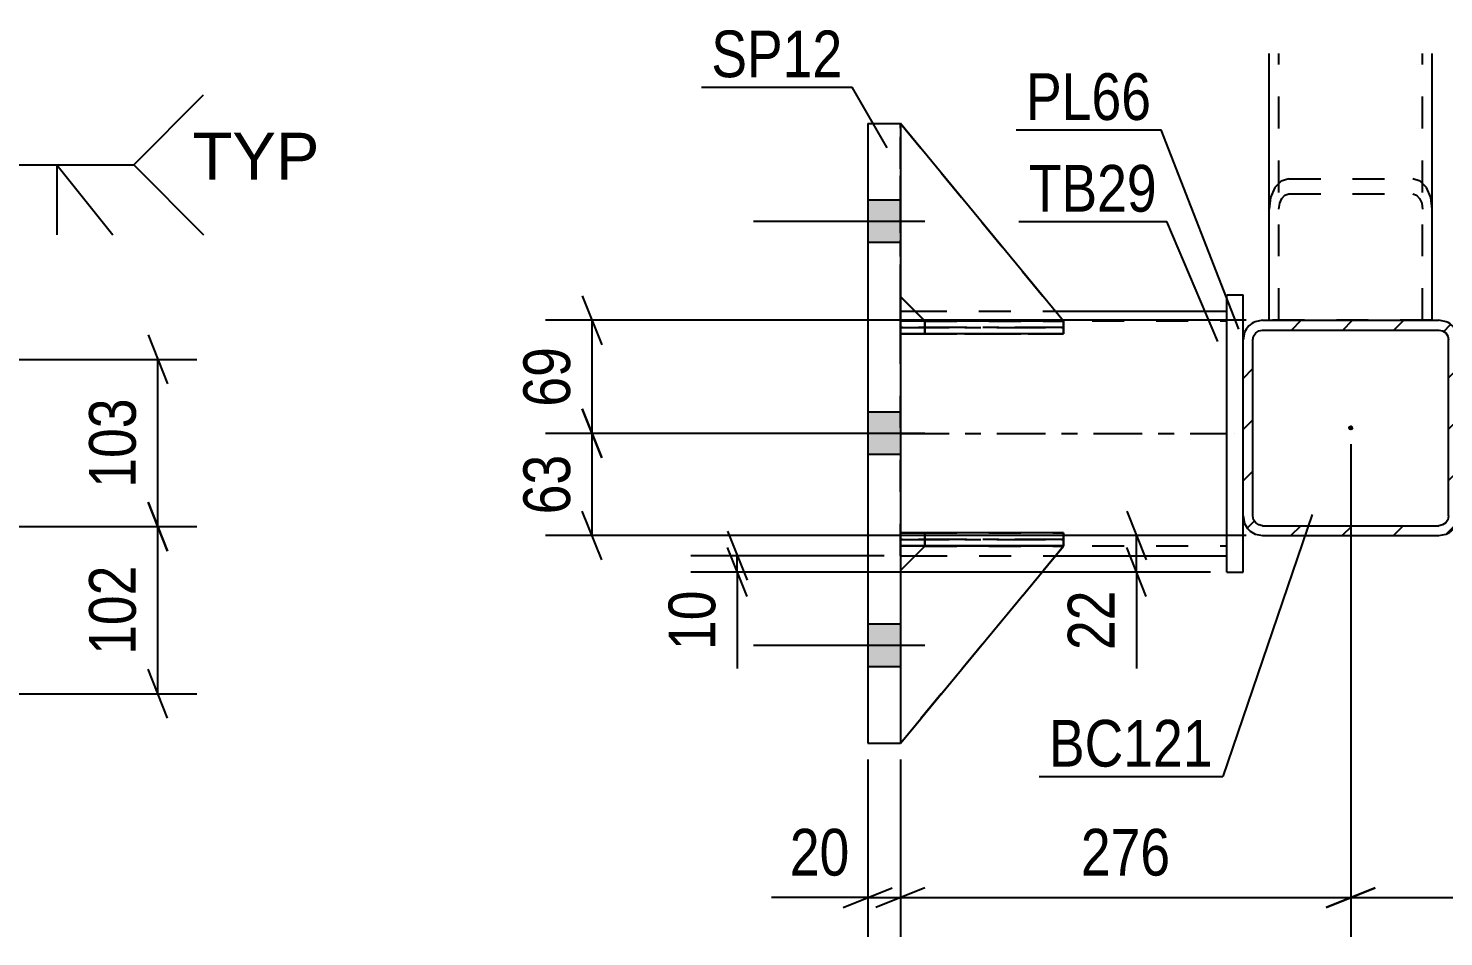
# Model space of a CAD drawing. Header units: millimetres. Extents: x 0 to 841, y 0 to 594.
# Drawn here: x 145.6 to 232.3, y 120.6 to 176.3 of the extents above; entities that cross this region are included whole.
import ezdxf

# ---------------------------------------------------------------- set-up
doc = ezdxf.new("R2010")
doc.units = ezdxf.units.MM
doc.linetypes.add('DXK_LINE_DOT2', pattern=[3.9198, 1.9599, -1.9599])
doc.linetypes.add('DXK_LINE_DOT3', pattern=[5.9187, 2.979, -0.9799, 0.9799, -0.9799])
doc.styles.add('Arial', font='ARIAL.TTF', dxfattribs={"height": 0.2})
doc.styles.add('Arial Narrow', font='ARIALN.TTF', dxfattribs={"height": 0.2})

# ---------------------------------------------------------------- blocks, each defined once
blk = doc.blocks.new('Part-275727060-4988 - 4978')
at = {"color": 7, "linetype": 'DXK_LINE_DOT2'}
for p, q in [((221.636, 158.445), (221.636, 174.802)), ((222.236, 158.445), (222.236, 174.802)), ((231.036, 158.445), (231.036, 174.802)), ((231.636, 158.445), (231.636, 174.802)), ((221.987, 166.577), (221.727, 165.973)), ((222.377, 166.98), (221.987, 166.577)), ((222.836, 167.121), (222.377, 166.98)), ((222.836, 167.121), (230.436, 167.122)), ((230.895, 166.98), (230.436, 167.122)), ((231.284, 166.577), (230.895, 166.98)), ((231.545, 165.973), (231.284, 166.577)), ((221.727, 165.973), (221.636, 165.261)), ((222.282, 165.617), (222.412, 165.919)), ((222.412, 165.919), (222.606, 166.121)), ((222.606, 166.121), (222.836, 166.191)), ((222.836, 166.191), (230.436, 166.191)), ((230.436, 166.191), (230.665, 166.121)), ((230.665, 166.121), (230.86, 165.919)), ((230.86, 165.919), (230.99, 165.617)), ((231.636, 165.261), (231.545, 165.973)), ((222.236, 165.261), (222.282, 165.617)), ((230.99, 165.617), (231.036, 165.261)), ((221.636, 158.445), (231.636, 158.445))]:
    blk.add_line(p, q, dxfattribs=at)
blk = doc.blocks.new('Part-275727060-4991 - 4978')
at = {"color": 2, "linetype": 'Continuous'}
for p, q in [((221.636, 158.445), (221.636, 174.802)), ((231.636, 158.445), (231.636, 174.802))]:
    blk.add_line(p, q, dxfattribs=at)
at = {"color": 7, "linetype": 'DXK_LINE_DOT2'}
for p, q in [((222.236, 158.445), (222.236, 174.802)), ((231.036, 158.445), (231.036, 174.802)), ((231.636, 158.445), (221.636, 158.445))]:
    blk.add_line(p, q, dxfattribs=at)
blk = doc.blocks.new('Part-275727060-5019 - 4978')
at = {"linetype": 'Continuous'}
h = blk.add_hatch(dxfattribs=at)
h.set_pattern_fill('', scale=0.7, style=0, pattern_type=0)
h.set_pattern_definition([(45, (232.495, 145.3366), (-1.57154, 1.57154), [])])
h.paths.add_polyline_path([(232.036, 145.245), (232.495, 145.337), (232.884, 145.597), (233.144, 145.986), (233.236, 146.445), (233.236, 157.245), (233.144, 157.705), (232.884, 158.094), (232.495, 158.354), (232.036, 158.445), (221.236, 158.445), (220.777, 158.354), (220.387, 158.094), (220.127, 157.705), (220.036, 157.245), (220.036, 146.445), (220.127, 145.986), (220.387, 145.597), (220.777, 145.337), (221.236, 145.245)])
h.paths.add_polyline_path([(221.236, 145.845), (221.006, 145.891), (220.812, 146.021), (220.682, 146.216), (220.636, 146.445), (220.636, 157.245), (220.682, 157.475), (220.812, 157.67), (221.006, 157.8), (221.236, 157.845), (232.036, 157.845), (232.265, 157.8), (232.46, 157.67), (232.59, 157.475), (232.636, 157.245), (232.636, 146.445), (232.59, 146.216), (232.46, 146.021), (232.265, 145.891), (232.036, 145.845)])
blk.add_hatch(color=30, dxfattribs=at).paths.add_polyline_path([(226.636, 151.745, -1), (226.636, 151.945, -1)])
at = {"color": 2, "linetype": 'Continuous'}
for p, q in [((221.236, 158.445), (220.777, 158.354)), ((221.236, 158.445), (232.036, 158.445)), ((232.495, 158.354), (232.036, 158.445)), ((220.127, 157.705), (220.036, 157.245)), ((220.036, 146.445), (220.036, 157.245)), ((220.636, 157.245), (220.682, 157.475)), ((220.636, 146.445), (220.636, 157.245)), ((220.682, 157.475), (220.812, 157.67)), ((220.812, 157.67), (221.006, 157.8)), ((221.006, 157.8), (221.236, 157.845)), ((221.236, 157.845), (232.036, 157.845)), ((232.036, 157.845), (232.265, 157.8)), ((232.265, 157.8), (232.46, 157.67)), ((232.46, 157.67), (232.59, 157.475)), ((232.59, 157.475), (232.636, 157.245)), ((232.636, 146.445), (232.636, 157.245)), ((233.236, 157.245), (233.144, 157.705)), ((233.236, 146.445), (233.236, 157.245)), ((220.036, 146.445), (220.127, 145.986)), ((220.682, 146.216), (220.636, 146.445)), ((220.812, 146.021), (220.682, 146.216)), ((221.006, 145.891), (220.812, 146.021)), ((221.236, 145.845), (221.006, 145.891)), ((221.236, 145.845), (232.036, 145.845)), ((232.265, 145.891), (232.036, 145.845)), ((232.46, 146.021), (232.265, 145.891)), ((232.59, 146.216), (232.46, 146.021)), ((232.636, 146.445), (232.59, 146.216)), ((233.144, 145.986), (233.236, 146.445)), ((220.777, 145.337), (221.236, 145.245)), ((221.236, 145.245), (232.036, 145.245)), ((232.036, 145.245), (232.495, 145.337))]:
    blk.add_line(p, q, dxfattribs=at)
at = {"color": 7, "linetype": 'DXK_LINE_DOT3'}
blk.add_line((226.636, 151.845), (226.636, 151.845), dxfattribs=at)
at = {"color": 30, "linetype": 'DXK_LINE_DOT3'}
blk.add_line((226.636, 151.845), (226.636, 151.845), dxfattribs=at)
at = {"color": 30, "linetype": 'Continuous'}
blk.add_circle((226.636, 151.845), 0.1, dxfattribs=at)
at = {"color": 2, "linetype": 'Continuous'}
for centre, start, end in [((221.236, 157.245), 112.5, 157.5), ((232.036, 157.245), 22.5, 67.5), ((221.236, 146.445), 202.5, 247.5), ((232.036, 146.445), 292.5, 337.5)]:
    blk.add_arc(centre, 1.2, start, end, dxfattribs=at)
blk = doc.blocks.new('Bolt-275727060-5003 - 4978')
at = {"linetype": 'Continuous'}
for points in [[(199.036, 163.203), (199.036, 165.803), (197.036, 165.803), (197.036, 163.203)], [(199.036, 163.203), (199.036, 165.803), (197.036, 165.803), (197.036, 163.203)], [(199.036, 163.203), (199.036, 165.803), (197.036, 165.803), (197.036, 163.203)], [(199.036, 150.203), (199.036, 152.803), (197.036, 152.803), (197.036, 150.203)], [(199.036, 150.203), (199.036, 152.803), (197.036, 152.803), (197.036, 150.203)], [(199.036, 137.203), (199.036, 139.803), (197.036, 139.803), (197.036, 137.203)], [(199.036, 137.203), (199.036, 139.803), (197.036, 139.803), (197.036, 137.203)], [(199.036, 137.203), (199.036, 139.803), (197.036, 139.803), (197.036, 137.203)]]:
    blk.add_hatch(color=1, dxfattribs=at).paths.add_polyline_path(points)
at = {"color": 1, "linetype": 'Continuous'}
for p, q in [((199.036, 165.803), (197.036, 165.803)), ((199.036, 165.803), (197.036, 165.803)), ((199.036, 165.803), (197.036, 165.803)), ((200.536, 164.503), (190.036, 164.503)), ((200.536, 164.503), (190.036, 164.503)), ((200.536, 164.503), (190.036, 164.503)), ((199.036, 163.203), (197.036, 163.203)), ((199.036, 163.203), (197.036, 163.203)), ((199.036, 163.203), (197.036, 163.203)), ((199.036, 152.803), (197.036, 152.803)), ((199.036, 152.803), (197.036, 152.803)), ((200.536, 151.503), (190.036, 151.503)), ((200.536, 151.503), (190.036, 151.503)), ((199.036, 150.203), (197.036, 150.203)), ((199.036, 150.203), (197.036, 150.203)), ((199.036, 139.803), (197.036, 139.803)), ((199.036, 139.803), (197.036, 139.803)), ((199.036, 139.803), (197.036, 139.803)), ((200.536, 138.503), (190.036, 138.503)), ((200.536, 138.503), (190.036, 138.503)), ((200.536, 138.503), (190.036, 138.503)), ((199.036, 137.203), (197.036, 137.203)), ((199.036, 137.203), (197.036, 137.203)), ((199.036, 137.203), (197.036, 137.203))]:
    blk.add_line(p, q, dxfattribs=at)
blk = doc.blocks.new('Part-275727060-5036 - 4978')
at = {"color": 2, "linetype": 'Continuous'}
for p, q in [((199.036, 170.504), (199.036, 170.504)), ((209.036, 158.394), (199.037, 170.503)), ((200.526, 158.404), (199.036, 159.894)), ((207.788, 158.394), (209.036, 158.394)), ((209.036, 158.394), (209.036, 158.394))]:
    blk.add_line(p, q, dxfattribs=at)
at = {"color": 7, "linetype": 'DXK_LINE_DOT2'}
for p, q in [((199.036, 170.504), (209.036, 158.394)), ((199.037, 170.503), (199.036, 170.504)), ((199.036, 159.894), (199.036, 170.504)), ((200.536, 158.394), (199.036, 159.894)), ((200.536, 158.394), (200.526, 158.404)), ((209.036, 158.394), (200.536, 158.394)), ((200.536, 158.394), (200.536, 158.394)), ((200.536, 158.394), (207.788, 158.394))]:
    blk.add_line(p, q, dxfattribs=at)
at = {"color": 7, "linetype": 'DXK_LINE_DOT3'}
for p, q in [((199.036, 158.394), (199.036, 170.504)), ((209.036, 158.394), (199.036, 158.394))]:
    blk.add_line(p, q, dxfattribs=at)
blk = doc.blocks.new('Part-275727060-5037 - 4978')
at = {"color": 7, "linetype": 'DXK_LINE_DOT2'}
for p, q in [((199.035, 145.404), (200.535, 145.405)), ((199.036, 145.404), (199.035, 145.404)), ((199.035, 145.404), (199.035, 144.604)), ((209.035, 145.405), (199.036, 145.404)), ((199.036, 145.404), (199.036, 144.604)), ((200.535, 145.405), (209.035, 145.405)), ((200.535, 145.405), (200.535, 144.605)), ((209.035, 145.405), (209.035, 144.605)), ((200.535, 144.605), (199.035, 144.604)), ((199.036, 144.604), (199.035, 144.604)), ((199.036, 144.604), (209.035, 144.605)), ((209.035, 144.605), (200.535, 144.605))]:
    blk.add_line(p, q, dxfattribs=at)
blk = doc.blocks.new('Part-275727060-5038 - 4978')
at = {"color": 7, "linetype": 'DXK_LINE_DOT2'}
for p, q in [((199.035, 158.404), (200.535, 158.405)), ((199.036, 158.404), (199.035, 158.404)), ((199.035, 158.404), (199.035, 157.604)), ((209.035, 158.405), (199.036, 158.404)), ((199.036, 158.404), (199.036, 157.604)), ((200.535, 158.405), (209.035, 158.405)), ((200.535, 158.405), (200.535, 157.605)), ((209.035, 158.405), (209.035, 157.605)), ((200.535, 157.605), (199.035, 157.604)), ((199.036, 157.604), (199.035, 157.604)), ((199.036, 157.604), (209.035, 157.605)), ((209.035, 157.605), (200.535, 157.605))]:
    blk.add_line(p, q, dxfattribs=at)
at = {"color": 7, "linetype": 'DXK_LINE_DOT3'}
for p, q in [((199.035, 158.005), (209.035, 158.005)), ((209.035, 158.005), (199.036, 158.004))]:
    blk.add_line(p, q, dxfattribs=at)
blk = doc.blocks.new('Part-275727060-5039 - 4978')
at = {"color": 2, "linetype": 'Continuous'}
for p, q in [((199.035, 144.604), (199.035, 145.404)), ((209.035, 145.404), (199.035, 145.404)), ((209.035, 144.604), (209.035, 145.404)), ((209.035, 144.604), (199.035, 144.604)), ((199.035, 144.604), (199.035, 144.604))]:
    blk.add_line(p, q, dxfattribs=at)
at = {"color": 7, "linetype": 'DXK_LINE_DOT2'}
for p, q in [((200.535, 145.404), (199.035, 145.404)), ((200.535, 144.604), (200.535, 145.404)), ((209.035, 145.404), (200.535, 145.404)), ((199.035, 144.604), (200.535, 144.604)), ((200.535, 144.604), (209.035, 144.604))]:
    blk.add_line(p, q, dxfattribs=at)
at = {"color": 7, "linetype": 'DXK_LINE_DOT3'}
for p, q in [((199.035, 145.004), (209.035, 145.004)), ((209.035, 145.004), (199.035, 145.004))]:
    blk.add_line(p, q, dxfattribs=at)
blk = doc.blocks.new('Part-275727060-5040 - 4978')
at = {"color": 2, "linetype": 'Continuous'}
for p, q in [((199.035, 157.604), (199.035, 158.404)), ((199.035, 158.404), (207.788, 158.404)), ((209.035, 158.404), (209.028, 158.404)), ((209.035, 157.604), (209.035, 158.404)), ((209.035, 157.604), (199.035, 157.604)), ((199.035, 157.604), (199.035, 157.604))]:
    blk.add_line(p, q, dxfattribs=at)
at = {"color": 7, "linetype": 'DXK_LINE_DOT2'}
for p, q in [((200.535, 158.404), (199.035, 158.404)), ((200.535, 157.604), (200.535, 158.404)), ((200.535, 158.404), (209.028, 158.404)), ((199.035, 157.604), (200.535, 157.604)), ((200.535, 157.604), (209.035, 157.604))]:
    blk.add_line(p, q, dxfattribs=at)
blk = doc.blocks.new('Part-275727060-5045 - 4978')
at = {"color": 2, "linetype": 'Continuous'}
for p, q in [((197.036, 170.503), (199.036, 170.503)), ((197.036, 170.503), (197.036, 132.503)), ((199.036, 170.503), (199.036, 132.503)), ((197.036, 132.503), (199.036, 132.503))]:
    blk.add_line(p, q, dxfattribs=at)
blk = doc.blocks.new('Part-275727060-5071 - 4978')
at = {"color": 7, "linetype": 'DXK_LINE_DOT2'}
for p, q in [((200.536, 144.594), (199.036, 143.094)), ((199.036, 132.504), (209.036, 144.594)), ((199.036, 143.094), (200.536, 144.594)), ((209.036, 144.594), (199.036, 132.504)), ((209.036, 144.594), (200.536, 144.594)), ((200.536, 144.594), (200.536, 144.594)), ((200.536, 144.594), (209.036, 144.594)), ((209.036, 144.594), (209.036, 144.594)), ((199.036, 143.094), (199.036, 132.504))]:
    blk.add_line(p, q, dxfattribs=at)
at = {"color": 7, "linetype": 'DXK_LINE_DOT3'}
for p, q in [((209.036, 144.594), (199.036, 144.594)), ((199.036, 144.594), (199.036, 132.504))]:
    blk.add_line(p, q, dxfattribs=at)
blk = doc.blocks.new('Part-275727060-5072 - 4978')
at = {"color": 2, "linetype": 'Continuous'}
for p, q in [((200.536, 144.594), (199.036, 143.094)), ((199.036, 132.504), (209.036, 144.594)), ((209.036, 144.594), (200.536, 144.594)), ((200.536, 144.594), (200.536, 144.594)), ((209.036, 144.594), (209.036, 144.594))]:
    blk.add_line(p, q, dxfattribs=at)
at = {"color": 7, "linetype": 'DXK_LINE_DOT2'}
for p, q in [((199.036, 143.094), (200.536, 144.594)), ((199.036, 132.504), (209.036, 144.594)), ((200.536, 144.594), (209.036, 144.594)), ((199.036, 143.094), (199.036, 132.504))]:
    blk.add_line(p, q, dxfattribs=at)
at = {"color": 7, "linetype": 'DXK_LINE_DOT3'}
for p, q in [((209.036, 144.594), (199.036, 144.594)), ((199.036, 144.594), (199.036, 132.504))]:
    blk.add_line(p, q, dxfattribs=at)
blk = doc.blocks.new('Part-275727060-5073 - 4978')
at = {"color": 7, "linetype": 'DXK_LINE_DOT2'}
for p, q in [((199.036, 159.894), (199.036, 170.504)), ((199.036, 170.504), (209.036, 158.394)), ((199.036, 170.504), (209.036, 158.394)), ((200.536, 158.394), (199.036, 159.894)), ((200.536, 158.394), (199.036, 159.894)), ((209.036, 158.394), (200.536, 158.394)), ((200.536, 158.394), (200.536, 158.394)), ((200.536, 158.394), (209.036, 158.394)), ((209.036, 158.394), (209.036, 158.394))]:
    blk.add_line(p, q, dxfattribs=at)
at = {"color": 7, "linetype": 'DXK_LINE_DOT3'}
for p, q in [((199.036, 158.394), (199.036, 170.504)), ((209.036, 158.394), (199.036, 158.394))]:
    blk.add_line(p, q, dxfattribs=at)
blk = doc.blocks.new('Part-275727060-5091 - 4978')
at = {"color": 2, "linetype": 'Continuous'}
for p, q in [((219.036, 143.004), (219.036, 160.004)), ((219.036, 160.004), (220.036, 160.004)), ((220.036, 157.247), (220.036, 160.004)), ((220.036, 143.004), (220.036, 146.443)), ((219.036, 143.004), (220.036, 143.004))]:
    blk.add_line(p, q, dxfattribs=at)
at = {"color": 7, "linetype": 'DXK_LINE_DOT2'}
blk.add_line((220.036, 146.443), (220.036, 157.247), dxfattribs=at)
at = {"color": 7, "linetype": 'DXK_LINE_DOT3'}
blk.add_line((219.536, 151.504), (219.536, 151.504), dxfattribs=at)
blk = doc.blocks.new('Part-275727060-5108 - 4978')
at = {"color": 2, "linetype": 'Continuous'}
for p, q in [((199.036, 159.003), (199.927, 159.003)), ((208.533, 159.003), (219.036, 159.003)), ((199.036, 144.003), (199.945, 144.003)), ((208.547, 144.003), (219.036, 144.003))]:
    blk.add_line(p, q, dxfattribs=at)
at = {"color": 7, "linetype": 'DXK_LINE_DOT2'}
for p, q in [((199.036, 144.003), (199.036, 159.003)), ((199.927, 159.003), (208.533, 159.003)), ((219.036, 144.003), (219.036, 159.003)), ((199.036, 158.403), (219.036, 158.403)), ((199.036, 144.603), (219.036, 144.603)), ((199.945, 144.003), (208.547, 144.003))]:
    blk.add_line(p, q, dxfattribs=at)
at = {"color": 7, "linetype": 'DXK_LINE_DOT3'}
blk.add_line((199.036, 151.503), (219.036, 151.503), dxfattribs=at)
blk = doc.blocks.new('StraightDimension-275727060-17093 - 4978')
at = {"color": 7, "linetype": 'Continuous'}
for p, q in [((212.908, 146.745), (214.108, 143.745)), ((220.236, 145.245), (210.658, 145.245)), ((213.508, 143.004), (213.508, 145.245)), ((214.108, 141.504), (212.908, 144.504)), ((218.036, 143.004), (210.658, 143.004)), ((213.508, 143.004), (213.508, 137.098)), ((213.508, 143.004), (213.508, 137.098))]:
    blk.add_line(p, q, dxfattribs=at)
at = {"color": 0}
blk.add_wipeout([(212.758, 142.479), (208.558, 142.479), (208.558, 137.623), (212.758, 137.623)], dxfattribs=at)
at = {"color": 3, "style": 'Arial Narrow'}
blk.add_text('22', height=2.8633, rotation=90.00021, dxfattribs=at).set_placement((212.158, 138.223))
blk = doc.blocks.new('StraightDimension-275727060-16976 - 4978')
at = {"color": 7, "linetype": 'Continuous'}
for p, q in [((226.636, 150.845), (226.636, 120.645)), ((254.236, 131.504), (254.236, 120.645)), ((228.136, 123.645), (225.136, 122.445)), ((252.736, 122.445), (255.736, 123.645)), ((226.636, 123.045), (254.236, 123.045))]:
    blk.add_line(p, q, dxfattribs=at)
at = {"color": 0}
blk.add_wipeout([(243.778, 123.795), (243.778, 127.995), (237.094, 127.995), (237.094, 123.795)], dxfattribs=at)
at = {"color": 3, "style": 'Arial Narrow'}
blk.add_text('276', height=2.8633, dxfattribs=at).set_placement((237.694, 124.395))
blk = doc.blocks.new('StraightDimension-275727060-17039 - 4978')
at = {"color": 7, "linetype": 'Continuous'}
for p, q in [((179.538, 153.003), (180.738, 150.003)), ((190.868, 151.503), (177.288, 151.503)), ((180.138, 145.245), (180.138, 151.503)), ((180.738, 143.745), (179.538, 146.745)), ((220.236, 145.245), (177.288, 145.245))]:
    blk.add_line(p, q, dxfattribs=at)
at = {"color": 0}
blk.add_wipeout([(179.388, 150.802), (175.188, 150.802), (175.188, 145.946), (179.388, 145.946)], dxfattribs=at)
at = {"color": 3, "style": 'Arial Narrow'}
blk.add_text('63', height=2.8633, rotation=90.00021, dxfattribs=at).set_placement((178.788, 146.546))
blk = doc.blocks.new('StraightDimension-275727060-16977 - 4978')
at = {"color": 7, "linetype": 'Continuous'}
for p, q in [((226.636, 150.845), (226.636, 120.645)), ((199.036, 131.503), (199.036, 120.645)), ((200.536, 123.645), (197.536, 122.445)), ((225.136, 122.445), (228.136, 123.645)), ((199.036, 123.045), (226.636, 123.045))]:
    blk.add_line(p, q, dxfattribs=at)
at = {"color": 0}
blk.add_wipeout([(216.178, 123.795), (216.178, 127.995), (209.494, 127.995), (209.494, 123.795)], dxfattribs=at)
at = {"color": 3, "style": 'Arial Narrow'}
blk.add_text('276', height=2.8633, dxfattribs=at).set_placement((210.094, 124.395))
blk = doc.blocks.new('StraightDimension-275727060-16978 - 4978')
at = {"color": 7, "linetype": 'Continuous'}
for p, q in [((197.036, 131.503), (197.036, 120.645)), ((199.036, 131.503), (199.036, 120.645)), ((195.536, 122.445), (198.536, 123.645)), ((200.536, 123.645), (197.536, 122.445)), ((197.036, 123.045), (191.13, 123.045)), ((197.036, 123.045), (191.13, 123.045)), ((197.036, 123.045), (199.036, 123.045))]:
    blk.add_line(p, q, dxfattribs=at)
at = {"color": 0}
blk.add_wipeout([(196.511, 123.795), (196.511, 127.995), (191.655, 127.995), (191.655, 123.795)], dxfattribs=at)
at = {"color": 3, "style": 'Arial Narrow'}
blk.add_text('20', height=2.8633, dxfattribs=at).set_placement((192.255, 124.395))
blk = doc.blocks.new('StraightDimension-275727060-17038 - 4978')
at = {"color": 7, "linetype": 'Continuous'}
for p, q in [((179.538, 159.945), (180.738, 156.945)), ((220.236, 158.445), (177.288, 158.445)), ((180.138, 151.503), (180.138, 158.445)), ((180.738, 150.003), (179.538, 153.003)), ((190.868, 151.503), (177.288, 151.503))]:
    blk.add_line(p, q, dxfattribs=at)
at = {"color": 0}
blk.add_wipeout([(179.388, 157.402), (175.188, 157.402), (175.188, 152.546), (179.388, 152.546)], dxfattribs=at)
at = {"color": 3, "style": 'Arial Narrow'}
blk.add_text('69', height=2.8633, rotation=90.00021, dxfattribs=at).set_placement((178.788, 153.146))
blk = doc.blocks.new('StraightDimension-275727060-17116 - 4978')
at = {"color": 7, "linetype": 'Continuous'}
for p, q in [((188.436, 145.503), (189.636, 142.503)), ((189.636, 141.504), (188.436, 144.504)), ((198.036, 144.003), (186.186, 144.003)), ((189.036, 143.004), (189.036, 144.003)), ((218.036, 143.004), (186.186, 143.004)), ((189.036, 143.004), (189.036, 137.098)), ((189.036, 143.004), (189.036, 137.098))]:
    blk.add_line(p, q, dxfattribs=at)
at = {"color": 0}
blk.add_wipeout([(188.286, 142.479), (184.086, 142.479), (184.086, 137.623), (188.286, 137.623)], dxfattribs=at)
at = {"color": 3, "style": 'Arial Narrow'}
blk.add_text('10', height=2.8633, rotation=90.00021, dxfattribs=at).set_placement((187.686, 138.223))
blk = doc.blocks.new('StraightDimension-275727060-16895 - 4844')
at = {"color": 7, "linetype": 'Continuous'}
for p, q in [((152.919, 157.543), (154.119, 154.543)), ((138.778, 156.043), (155.919, 156.043)), ((153.519, 145.793), (153.519, 156.043)), ((154.119, 144.293), (152.919, 147.293)), ((128.528, 145.793), (155.919, 145.793))]:
    blk.add_line(p, q, dxfattribs=at)
at = {"color": 0}
blk.add_wipeout([(152.769, 154.26), (148.569, 154.26), (148.569, 147.576), (152.769, 147.576)], dxfattribs=at)
at = {"color": 3, "style": 'Arial Narrow'}
blk.add_text('103', height=2.8633, rotation=90.00021, dxfattribs=at).set_placement((152.169, 148.176))
blk = doc.blocks.new('StraightDimension-275727060-16896 - 4844')
at = {"color": 7, "linetype": 'Continuous'}
for p, q in [((152.919, 147.293), (154.119, 144.293)), ((128.528, 145.793), (155.919, 145.793)), ((153.519, 135.543), (153.519, 145.793)), ((154.119, 134.043), (152.919, 137.043)), ((138.778, 135.543), (155.919, 135.543))]:
    blk.add_line(p, q, dxfattribs=at)
at = {"color": 0}
blk.add_wipeout([(152.769, 144.01), (148.569, 144.01), (148.569, 137.326), (152.769, 137.326)], dxfattribs=at)
at = {"color": 3, "style": 'Arial Narrow'}
blk.add_text('102', height=2.8633, rotation=90.00021, dxfattribs=at).set_placement((152.169, 137.926))
blk = doc.blocks.new('Mark-275727060-5015 - 4978')
at = {"color": 30, "linetype": 'Continuous'}
for p in [(224.272, 146.54), (207.54, 130.477)]:
    blk.add_line(p, (218.789, 130.477), dxfattribs=at)
at = {"color": 0}
blk.add_wipeout([(218.189, 131.077), (218.189, 134.077), (208.14, 134.077), (208.14, 131.077)], dxfattribs=at)
blk.add_wipeout([(218.189, 131.077), (218.189, 134.077), (208.14, 134.077), (208.14, 131.077)], dxfattribs=at)
at = {"color": 3, "style": 'Arial Narrow'}
blk.add_text('BC121', height=2.8633, dxfattribs=at).set_placement((208.14, 131.077))
blk = doc.blocks.new('Mark-275727060-5104 - 4978')
at = {"color": 30, "linetype": 'Continuous'}
for p in [(206.302, 164.503), (218.483, 157.144)]:
    blk.add_line(p, (215.356, 164.503), dxfattribs=at)
at = {"color": 0}
blk.add_wipeout([(214.756, 165.103), (214.756, 168.103), (206.902, 168.103), (206.902, 165.103)], dxfattribs=at)
blk.add_wipeout([(214.756, 165.103), (214.756, 168.103), (206.902, 168.103), (206.902, 165.103)], dxfattribs=at)
at = {"color": 3, "style": 'Arial Narrow'}
blk.add_text('TB29', height=2.8633, dxfattribs=at).set_placement((206.902, 165.103))
blk = doc.blocks.new('Mark-275727060-5041 - 4978')
at = {"color": 30, "linetype": 'Continuous'}
for p in [(186.845, 172.746), (198.233, 169.021)]:
    blk.add_line(p, (196.084, 172.746), dxfattribs=at)
at = {"color": 0}
blk.add_wipeout([(195.484, 173.346), (195.484, 176.346), (187.445, 176.346), (187.445, 173.346)], dxfattribs=at)
blk.add_wipeout([(195.484, 173.346), (195.484, 176.346), (187.445, 176.346), (187.445, 173.346)], dxfattribs=at)
at = {"color": 3, "style": 'Arial Narrow'}
blk.add_text('SP12', height=2.8633, dxfattribs=at).set_placement((187.445, 173.346))
blk = doc.blocks.new('Mark-275727060-5087 - 4978')
at = {"color": 30, "linetype": 'Continuous'}
for p in [(206.135, 170.126), (219.777, 157.894)]:
    blk.add_line(p, (215.01, 170.126), dxfattribs=at)
at = {"color": 0}
blk.add_wipeout([(214.41, 170.726), (214.41, 173.726), (206.735, 173.726), (206.735, 170.726)], dxfattribs=at)
blk.add_wipeout([(214.41, 170.726), (214.41, 173.726), (206.735, 173.726), (206.735, 170.726)], dxfattribs=at)
at = {"color": 3, "style": 'Arial Narrow'}
blk.add_text('PL66', height=2.8633, dxfattribs=at).set_placement((206.735, 170.726))
blk = doc.blocks.new('WeldMark-275727060-16971 - 4844')
at = {"linetype": 'Continuous'}
blk.add_hatch(color=30, dxfattribs=at).paths.add_polyline_path([(133.638, 152.849), (131.328, 150.793), (132.398, 153.694)])
at = {"color": 30, "linetype": 'Continuous'}
for p, q in [((131.328, 150.793), (143.042, 167.974)), ((143.042, 167.974), (152.042, 167.974))]:
    blk.add_line(p, q, dxfattribs=at)
at = {"color": 3, "linetype": 'Continuous'}
for q in [(150.756, 163.688), (147.328, 163.688)]:
    blk.add_line((147.328, 167.974), q, dxfattribs=at)
for start, end in [(90, 270), (270, 90)]:
    blk.add_arc((143.042, 167.974), 1.5, start, end, dxfattribs=at)
at = {"color": 0, "linetype": 'Continuous'}
blk.add_wipeout([(163.417, 167.074), (163.417, 170.074), (155.642, 170.074), (155.642, 167.074)], dxfattribs=at)
blk.add_wipeout([(163.417, 167.074), (163.417, 170.074), (155.642, 170.074), (155.642, 167.074)], dxfattribs=at)
at = {"color": 3, "linetype": 'Continuous'}
for q in [(156.328, 172.259), (156.328, 163.688)]:
    blk.add_line((152.042, 167.974), q, dxfattribs=at)
at = {"color": 3, "linetype": 'Continuous', "style": 'Arial'}
blk.add_text('TYP', height=2.8652, dxfattribs=at).set_placement((155.642, 167.074))

msp = doc.modelspace()

# ---------------------------------------------------------------- block references
for name in ['Part-275727060-4988 - 4978', 'Part-275727060-4991 - 4978', 'Part-275727060-5045 - 4978', 'Part-275727060-5036 - 4978', 'Part-275727060-5073 - 4978', 'Bolt-275727060-5003 - 4978', 'Part-275727060-5091 - 4978', 'Part-275727060-5108 - 4978', 'Part-275727060-5038 - 4978', 'Part-275727060-5040 - 4978', 'Part-275727060-5019 - 4978', 'StraightDimension-275727060-16895 - 4844', 'Part-275727060-5037 - 4978', 'Part-275727060-5039 - 4978', 'Part-275727060-5071 - 4978', 'Part-275727060-5072 - 4978']:
    msp.add_blockref(name, (0, 0))

# ---------------------------------------------------------------- next in the draw order: block references
for name in ['Mark-275727060-5041 - 4978', 'WeldMark-275727060-16971 - 4844', 'StraightDimension-275727060-16976 - 4978', 'StraightDimension-275727060-16896 - 4844', 'StraightDimension-275727060-17093 - 4978']:
    msp.add_blockref(name, (0, 0))

# ---------------------------------------------------------------- next in the draw order: block references
msp.add_blockref('StraightDimension-275727060-17039 - 4978', (0, 0))

# ---------------------------------------------------------------- next in the draw order: block references
msp.add_blockref('StraightDimension-275727060-16977 - 4978', (0, 0))

# ---------------------------------------------------------------- next in the draw order: block references
for name in ['StraightDimension-275727060-17038 - 4978', 'StraightDimension-275727060-17116 - 4978', 'StraightDimension-275727060-16978 - 4978']:
    msp.add_blockref(name, (0, 0))

# ---------------------------------------------------------------- next in the draw order: block references
for name in ['Mark-275727060-5104 - 4978', 'Mark-275727060-5015 - 4978']:
    msp.add_blockref(name, (0, 0))

# ---------------------------------------------------------------- next in the draw order: block references
msp.add_blockref('Mark-275727060-5087 - 4978', (0, 0))

doc.saveas('drawing.dxf')
